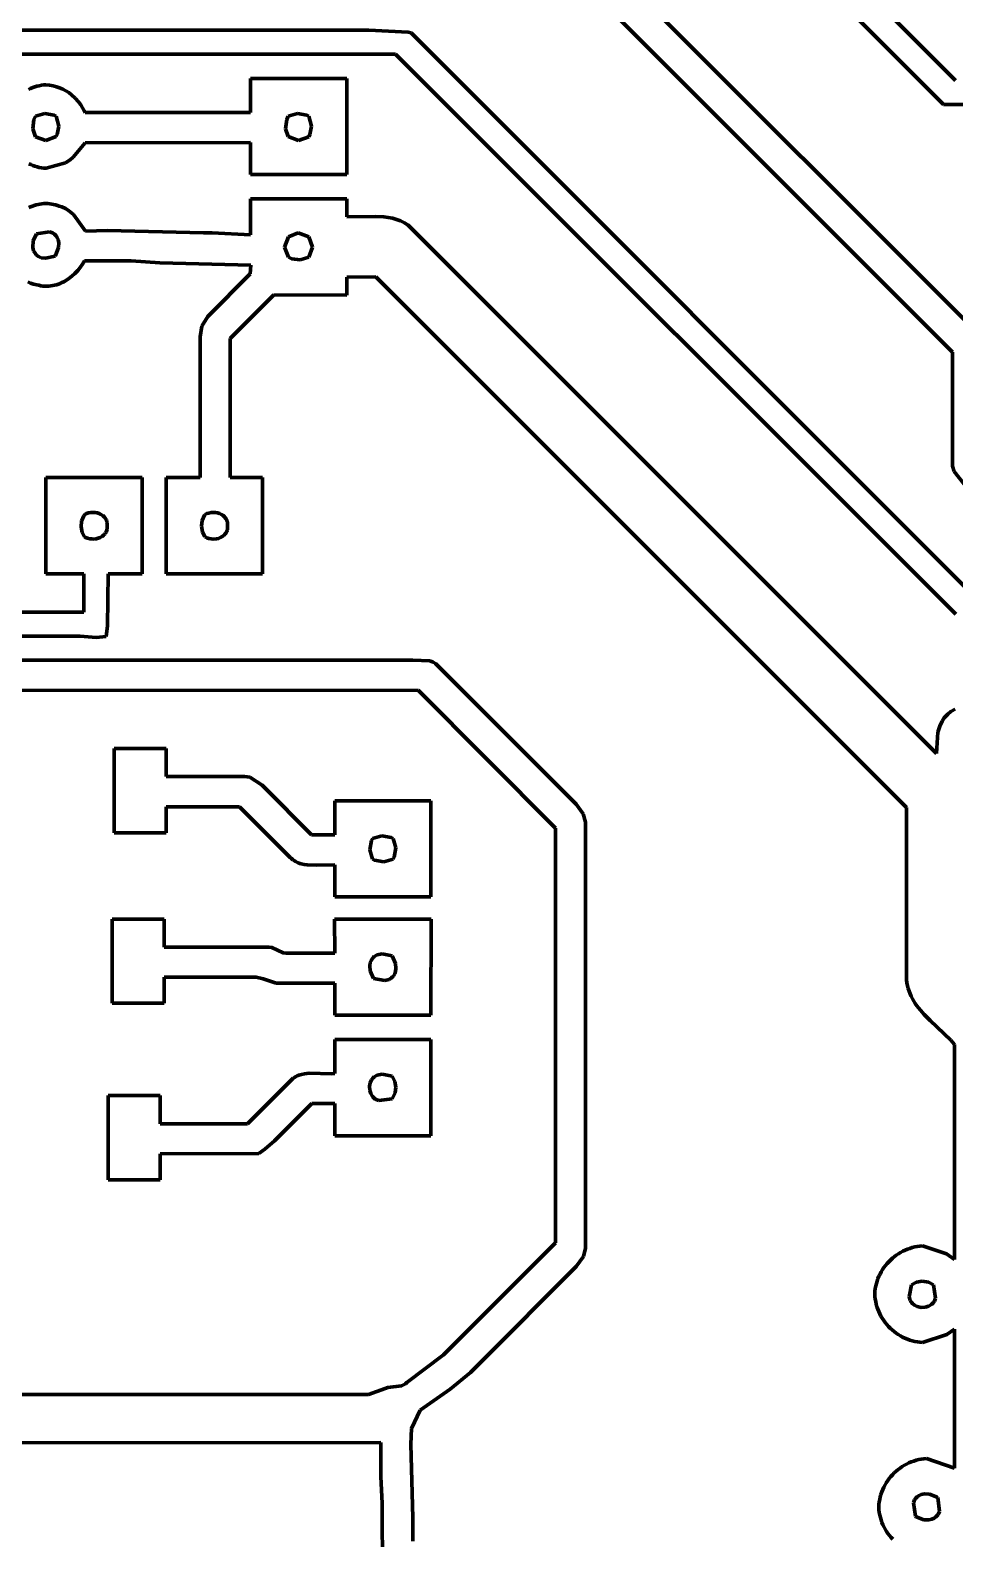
# Model space of a CAD drawing. Header units: millimetres. Extents: x 0 to 18.8, y 0 to 13.5.
# Drawn here: x 11.84 to 15.04, y 4.66 to 9.88 of the extents above; entities that cross this region are included whole.
import ezdxf

# ---------------------------------------------------------------- set-up
doc = ezdxf.new("R2010")
doc.units = ezdxf.units.MM
doc.layers.add('color#000000ff', color=7, linetype='CONTINUOUS', lineweight=100)

msp = doc.modelspace()

# ---------------------------------------------------------------- linework, layer by layer
at = {"layer": 'color#000000ff'}
for p, q in [((13.8075, 10.9464), (15.0452, 9.7083)), ((15.0035, 9.625), (13.7394, 10.8891)), ((13.3841, 10.5701), (15.0835, 8.8717)), ((15.0345, 8.7678), (13.3233, 10.479)), ((9.5972, 9.8821), (13.0141, 9.8819)), ((13.0141, 9.8819), (13.1505, 9.8751)), ((13.1505, 9.8751), (13.1604, 9.8725)), ((13.1604, 9.8725), (15.1007, 7.9306)), ((13.1068, 9.7992), (9.5935, 9.7985)), ((15.0464, 7.8605), (13.1068, 9.7992)), ((12.6042, 9.7152), (12.9375, 9.7152)), ((12.6044, 9.5975), (12.6042, 9.7152)), ((12.9375, 9.7152), (12.9375, 9.382)), ((11.8363, 9.6771), (11.8433, 9.6804)), ((11.8433, 9.6804), (11.8504, 9.6833)), ((11.8504, 9.6833), (11.8577, 9.6859)), ((11.8577, 9.6859), (11.8652, 9.6881)), ((11.8652, 9.6881), (11.8728, 9.69)), ((11.8728, 9.69), (11.8805, 9.6915)), ((11.8805, 9.6915), (11.8884, 9.6926)), ((11.8884, 9.6926), (11.8964, 9.6932)), ((11.8964, 9.6932), (11.9087, 9.6919)), ((11.9087, 9.6919), (11.9207, 9.6896)), ((11.9207, 9.6896), (11.9324, 9.6865)), ((11.9324, 9.6865), (11.9436, 9.6825)), ((11.9436, 9.6825), (11.9545, 9.6778)), ((11.9545, 9.6778), (11.965, 9.6722)), ((11.965, 9.6722), (11.9749, 9.6659)), ((11.9749, 9.6659), (11.9844, 9.6588)), ((11.9844, 9.6588), (11.9976, 9.6469)), ((11.9976, 9.6469), (12.0095, 9.6336)), ((12.0095, 9.6336), (12.0166, 9.6239)), ((12.0166, 9.6239), (12.0231, 9.6136)), ((12.0231, 9.6136), (12.0289, 9.6028)), ((15.5972, 9.625), (15.0035, 9.625)), ((11.8547, 9.5724), (11.8511, 9.5403)), ((11.8599, 9.5846), (11.8547, 9.5724)), ((11.892, 9.5937), (11.8599, 9.5846)), ((11.9244, 9.588), (11.892, 9.5937)), ((11.9317, 9.5846), (11.9244, 9.588)), ((11.9409, 9.5503), (11.9317, 9.5846)), ((12.0289, 9.6028), (12.0315, 9.5972)), ((12.0315, 9.5972), (12.6044, 9.5975)), ((12.7297, 9.5724), (12.726, 9.5404)), ((12.7349, 9.5846), (12.7297, 9.5724)), ((12.767, 9.5937), (12.7349, 9.5846)), ((12.7993, 9.588), (12.767, 9.5937)), ((12.8067, 9.5846), (12.7993, 9.588)), ((12.8159, 9.5502), (12.8067, 9.5846)), ((11.8511, 9.5403), (11.8601, 9.5134)), ((11.8601, 9.5134), (11.8964, 9.5003)), ((11.8964, 9.5003), (11.9316, 9.5136)), ((11.9316, 9.5136), (11.9351, 9.5208)), ((11.9351, 9.5208), (11.9409, 9.5503)), ((12.726, 9.5404), (12.7351, 9.5136)), ((12.7351, 9.5136), (12.7703, 9.5003)), ((12.7703, 9.5003), (12.8066, 9.5134)), ((12.8066, 9.5134), (12.8101, 9.5207)), ((12.8101, 9.5207), (12.8159, 9.5502)), ((12.0325, 9.4926), (11.9906, 9.4423)), ((12.6043, 9.4928), (12.0325, 9.4926)), ((12.6041, 9.3821), (12.6043, 9.4928)), ((11.8436, 9.4168), (11.8367, 9.42)), ((11.8507, 9.4138), (11.8436, 9.4168)), ((11.8579, 9.4113), (11.8507, 9.4138)), ((11.8654, 9.409), (11.8579, 9.4113)), ((11.8729, 9.4072), (11.8654, 9.409)), ((11.8807, 9.4057), (11.8729, 9.4072)), ((11.8885, 9.4046), (11.8807, 9.4057)), ((11.8965, 9.4039), (11.8885, 9.4046)), ((11.9645, 9.4232), (11.8965, 9.4039)), ((11.9798, 9.4337), (11.9645, 9.4232)), ((11.9906, 9.4423), (11.9798, 9.4337)), ((12.9375, 9.382), (12.6041, 9.3821)), ((12.6042, 9.1735), (12.6042, 9.2986)), ((12.6042, 9.2986), (12.9375, 9.2986)), ((12.9375, 9.2986), (12.9375, 9.2361)), ((11.8368, 9.2679), (11.843, 9.2707)), ((11.843, 9.2707), (11.8494, 9.2732)), ((11.8494, 9.2732), (11.8558, 9.2754)), ((11.8558, 9.2754), (11.8623, 9.2773)), ((11.8623, 9.2773), (11.8689, 9.2789)), ((11.8689, 9.2789), (11.8756, 9.2801)), ((11.8756, 9.2801), (11.8823, 9.281)), ((11.8823, 9.281), (11.8891, 9.2816)), ((11.8891, 9.2816), (11.8958, 9.2818)), ((11.8958, 9.2818), (11.9026, 9.2817)), ((11.9026, 9.2817), (11.9093, 9.2812)), ((11.9093, 9.2812), (11.9161, 9.2804)), ((11.9161, 9.2804), (11.9228, 9.2792)), ((11.9228, 9.2792), (11.9294, 9.2776)), ((11.9294, 9.2776), (11.936, 9.2756)), ((11.936, 9.2756), (11.9425, 9.2732)), ((11.9425, 9.2732), (11.9512, 9.2705)), ((11.9512, 9.2705), (11.9634, 9.265)), ((11.9634, 9.265), (11.9745, 9.2581)), ((11.9745, 9.2581), (11.9911, 9.2438)), ((11.9911, 9.2438), (12.0334, 9.1867)), ((12.9375, 9.2361), (13.0359, 9.2368)), ((13.0359, 9.2368), (13.0662, 9.2355)), ((13.0662, 9.2355), (13.0811, 9.2337)), ((13.0811, 9.2337), (13.0957, 9.231)), ((13.0957, 9.231), (13.1029, 9.2292)), ((13.1029, 9.2292), (13.11, 9.2271)), ((13.11, 9.2271), (13.117, 9.2247)), ((13.117, 9.2247), (13.1239, 9.2219)), ((13.1239, 9.2219), (13.1307, 9.2187)), ((13.1307, 9.2187), (13.1374, 9.2152)), ((13.1374, 9.2152), (13.1439, 9.2112)), ((13.1439, 9.2112), (13.1503, 9.2068)), ((13.1503, 9.2068), (14.9791, 7.3788)), ((11.8523, 9.1524), (11.8503, 9.1304)), ((11.8635, 9.1774), (11.8523, 9.1524)), ((11.9091, 9.1841), (11.8635, 9.1774)), ((11.9195, 9.1801), (11.9091, 9.1841)), ((11.9256, 9.1759), (11.9195, 9.1801)), ((11.9301, 9.1718), (11.9256, 9.1759)), ((11.9353, 9.1649), (11.9301, 9.1718)), ((11.9388, 9.1573), (11.9353, 9.1649)), ((11.9411, 9.1464), (11.9388, 9.1573)), ((11.9401, 9.1293), (11.9411, 9.1464)), ((12.0334, 9.1867), (12.109, 9.1885)), ((12.109, 9.1885), (12.4414, 9.1803)), ((12.4414, 9.1803), (12.4717, 9.1808)), ((12.4717, 9.1808), (12.6042, 9.1735)), ((12.7358, 9.1667), (12.7224, 9.1315)), ((12.7695, 9.1805), (12.7358, 9.1667)), ((12.8059, 9.1671), (12.7695, 9.1805)), ((12.8193, 9.131), (12.8059, 9.1671)), ((11.8503, 9.1304), (11.8534, 9.1186)), ((11.8534, 9.1186), (11.8588, 9.1098)), ((11.8588, 9.1098), (11.8641, 9.1035)), ((11.8641, 9.1035), (11.8703, 9.0987)), ((11.8703, 9.0987), (11.8796, 9.0946)), ((11.8796, 9.0946), (11.8949, 9.0925)), ((11.8949, 9.0925), (11.928, 9.1001)), ((11.928, 9.1001), (11.9295, 9.1024)), ((11.9295, 9.1024), (11.9401, 9.1293)), ((12.7224, 9.1315), (12.7358, 9.0962)), ((12.7358, 9.0962), (12.7477, 9.0908)), ((12.7477, 9.0908), (12.7768, 9.087)), ((12.7768, 9.087), (12.8058, 9.0962)), ((12.8058, 9.0962), (12.8193, 9.131)), ((11.9967, 9.0396), (11.9864, 9.0303)), ((12.0063, 9.0497), (11.9967, 9.0396)), ((12.0151, 9.0604), (12.0063, 9.0497)), ((12.023, 9.0717), (12.0151, 9.0604)), ((12.03, 9.0835), (12.023, 9.0717)), ((12.1918, 9.0835), (12.03, 9.0835)), ((12.2904, 9.0766), (12.1918, 9.0835)), ((12.6057, 9.0689), (12.2904, 9.0766)), ((12.4568, 8.8911), (12.6026, 9.039)), ((12.6026, 9.039), (12.6057, 9.0689)), ((11.8433, 9.0065), (11.8335, 9.0108)), ((11.8537, 9.0032), (11.8433, 9.0065)), ((11.8648, 9.0009), (11.8537, 9.0032)), ((11.8717, 8.999), (11.8648, 9.0009)), ((11.8787, 8.9976), (11.8717, 8.999)), ((11.8856, 8.9966), (11.8787, 8.9976)), ((11.8925, 8.9961), (11.8856, 8.9966)), ((11.8994, 8.9959), (11.8925, 8.9961)), ((11.9062, 8.9962), (11.8994, 8.9959)), ((11.9129, 8.9969), (11.9062, 8.9962)), ((11.9196, 8.9979), (11.9129, 8.9969)), ((11.9262, 8.9993), (11.9196, 8.9979)), ((11.9328, 9.001), (11.9262, 8.9993)), ((11.9392, 9.0031), (11.9328, 9.001)), ((11.9455, 9.0055), (11.9392, 9.0031)), ((11.9517, 9.0082), (11.9455, 9.0055)), ((11.9579, 9.0113), (11.9517, 9.0082)), ((11.9638, 9.0146), (11.9579, 9.0113)), ((11.9754, 9.022), (11.9638, 9.0146)), ((11.9864, 9.0303), (11.9754, 9.022)), ((13.0381, 9.0278), (12.9374, 9.0277)), ((12.9374, 9.0277), (12.9375, 8.9653)), ((14.875, 7.191), (13.0381, 9.0278)), ((12.6848, 8.9658), (12.5342, 8.8151)), ((12.9375, 8.9653), (12.6848, 8.9658)), ((12.4353, 8.8574), (12.4568, 8.8911)), ((12.4304, 8.8204), (12.4353, 8.8574)), ((12.4305, 8.3333), (12.4304, 8.8204)), ((12.5342, 8.8151), (12.5345, 8.3336)), ((15.0345, 8.3883), (15.0345, 8.7678)), ((15.0342, 8.3851), (15.0345, 8.3883)), ((15.0348, 8.3725), (15.0342, 8.3851)), ((15.0402, 8.3549), (15.0348, 8.3725)), ((11.8959, 8.3333), (12.2291, 8.3333)), ((11.8959, 8), (11.8959, 8.3333)), ((12.2291, 8.3333), (12.2292, 8.0001)), ((12.3125, 8), (12.3125, 8.3333)), ((12.3125, 8.3333), (12.4305, 8.3333)), ((12.5345, 8.3336), (12.6458, 8.3333)), ((12.6458, 8.3333), (12.6458, 8.0001)), ((15.0744, 8.3104), (15.0402, 8.3549)), ((12.0272, 8.2008), (12.0195, 8.1823)), ((12.0305, 8.2057), (12.0272, 8.2008)), ((12.0371, 8.2089), (12.0305, 8.2057)), ((12.0441, 8.2112), (12.0371, 8.2089)), ((12.0513, 8.2125), (12.0441, 8.2112)), ((12.0587, 8.213), (12.0513, 8.2125)), ((12.0661, 8.2126), (12.0587, 8.213)), ((12.0733, 8.2113), (12.0661, 8.2126)), ((12.0803, 8.2092), (12.0733, 8.2113)), ((12.0868, 8.2062), (12.0803, 8.2092)), ((12.0927, 8.2024), (12.0868, 8.2062)), ((12.0978, 8.1978), (12.0927, 8.2024)), ((12.4451, 8.2029), (12.4367, 8.1846)), ((12.4468, 8.2054), (12.4451, 8.2029)), ((12.4534, 8.2086), (12.4468, 8.2054)), ((12.4606, 8.2109), (12.4534, 8.2086)), ((12.4679, 8.2123), (12.4606, 8.2109)), ((12.4754, 8.2128), (12.4679, 8.2123)), ((12.4829, 8.2124), (12.4754, 8.2128)), ((12.4902, 8.2111), (12.4829, 8.2124)), ((12.4972, 8.2089), (12.4902, 8.2111)), ((12.5037, 8.2059), (12.4972, 8.2089)), ((12.5097, 8.2021), (12.5037, 8.2059)), ((12.5148, 8.1974), (12.5097, 8.2021)), ((12.0195, 8.1823), (12.0176, 8.1629)), ((12.0176, 8.1629), (12.0218, 8.1437)), ((12.1021, 8.1924), (12.0978, 8.1978)), ((12.1039, 8.1894), (12.1021, 8.1924)), ((12.1054, 8.1862), (12.1039, 8.1894)), ((12.1044, 8.1449), (12.1058, 8.1482)), ((12.1066, 8.1829), (12.1054, 8.1862)), ((12.1058, 8.1482), (12.107, 8.1516)), ((12.1075, 8.1793), (12.1066, 8.1829)), ((12.107, 8.1516), (12.1078, 8.1553)), ((12.1081, 8.1756), (12.1075, 8.1793)), ((12.1078, 8.1553), (12.1083, 8.1592)), ((12.1083, 8.1716), (12.1081, 8.1756)), ((12.1081, 8.1675), (12.1083, 8.1716)), ((12.1084, 8.1633), (12.1081, 8.1675)), ((12.1083, 8.1592), (12.1084, 8.1633)), ((12.4367, 8.1846), (12.4342, 8.1653)), ((12.4342, 8.1653), (12.4376, 8.146)), ((12.5171, 8.1947), (12.5148, 8.1974)), ((12.5191, 8.1919), (12.5171, 8.1947)), ((12.5209, 8.1888), (12.5191, 8.1919)), ((12.5207, 8.1442), (12.5222, 8.1474)), ((12.5224, 8.1856), (12.5209, 8.1888)), ((12.5222, 8.1474), (12.5234, 8.1508)), ((12.5235, 8.1821), (12.5224, 8.1856)), ((12.5234, 8.1508), (12.5243, 8.1544)), ((12.5244, 8.1785), (12.5235, 8.1821)), ((12.5243, 8.1544), (12.5249, 8.1582)), ((12.5249, 8.1747), (12.5244, 8.1785)), ((12.5251, 8.1706), (12.5249, 8.1747)), ((12.5249, 8.1664), (12.5251, 8.1706)), ((12.5251, 8.1622), (12.5249, 8.1664)), ((12.5249, 8.1582), (12.5251, 8.1622)), ((12.0218, 8.1437), (12.0301, 8.1283)), ((12.0301, 8.1283), (12.0334, 8.1266)), ((12.0334, 8.1266), (12.0403, 8.1238)), ((12.0403, 8.1238), (12.0477, 8.1219)), ((12.0477, 8.1219), (12.0552, 8.121)), ((12.0552, 8.121), (12.0627, 8.1209)), ((12.0627, 8.1209), (12.0701, 8.1218)), ((12.0701, 8.1218), (12.0773, 8.1235)), ((12.0773, 8.1235), (12.0841, 8.1261)), ((12.0841, 8.1261), (12.0904, 8.1295)), ((12.0904, 8.1295), (12.0959, 8.1338)), ((12.0959, 8.1338), (12.1007, 8.1389)), ((12.1007, 8.1389), (12.1027, 8.1418)), ((12.1027, 8.1418), (12.1044, 8.1449)), ((12.4376, 8.146), (12.4468, 8.1279)), ((12.4468, 8.1279), (12.4535, 8.1247)), ((12.4535, 8.1247), (12.4605, 8.1225)), ((12.4605, 8.1225), (12.4679, 8.1211)), ((12.4679, 8.1211), (12.4753, 8.1206)), ((12.4753, 8.1206), (12.4864, 8.1216)), ((12.4864, 8.1216), (12.4936, 8.1232)), ((12.4936, 8.1232), (12.5003, 8.1258)), ((12.5003, 8.1258), (12.5066, 8.1291)), ((12.5066, 8.1291), (12.5121, 8.1333)), ((12.5121, 8.1333), (12.5169, 8.1384)), ((12.5169, 8.1384), (12.5189, 8.1412)), ((12.5189, 8.1412), (12.5207, 8.1442)), ((12.0278, 8), (11.8959, 8)), ((12.0276, 7.868), (12.0278, 8)), ((12.1111, 8), (12.1096, 7.8207)), ((12.2292, 8.0001), (12.1111, 8)), ((12.6458, 8.0001), (12.3125, 8)), ((11.399, 7.8682), (12.0276, 7.868)), ((12.0145, 7.7847), (11.3667, 7.7854)), ((12.0704, 7.7795), (12.0145, 7.7847)), ((12.1046, 7.7838), (12.0704, 7.7795)), ((12.1096, 7.8207), (12.1046, 7.7838)), ((9.8785, 7.7007), (13.1665, 7.7016)), ((13.1665, 7.7016), (13.2256, 7.699)), ((13.2256, 7.699), (13.2369, 7.6947)), ((13.2369, 7.6947), (13.2447, 7.6896)), ((13.2447, 7.6896), (13.2494, 7.6853)), ((13.2494, 7.6853), (13.2517, 7.6828)), ((13.2517, 7.6828), (13.7318, 7.2029)), ((13.1843, 7.5973), (9.8352, 7.5967)), ((13.6603, 7.1206), (13.1843, 7.5973)), ((15.0179, 7.5149), (15.0281, 7.5233)), ((15.0281, 7.5233), (15.043, 7.5324)), ((14.9836, 7.4519), (14.9901, 7.4736)), ((14.9901, 7.4736), (14.998, 7.49)), ((14.998, 7.49), (15.0058, 7.5014)), ((15.0058, 7.5014), (15.0088, 7.5051)), ((15.0088, 7.5051), (15.0179, 7.5149)), ((14.9791, 7.3788), (14.9836, 7.4519)), ((12.132, 7.3958), (12.3125, 7.3958)), ((12.132, 7.1042), (12.132, 7.3958)), ((12.3125, 7.3958), (12.3125, 7.2986)), ((12.3125, 7.2986), (12.583, 7.2984)), ((12.583, 7.2984), (12.6018, 7.296)), ((12.6018, 7.296), (12.6451, 7.2683)), ((12.6451, 7.2683), (12.6508, 7.2626)), ((12.6508, 7.2626), (12.8159, 7.0971)), ((12.896, 7.0974), (12.8959, 7.2152)), ((12.8959, 7.2152), (13.2291, 7.2152)), ((13.2291, 7.2152), (13.2291, 6.882)), ((12.566, 7.1944), (12.3125, 7.1944)), ((12.3125, 7.1944), (12.3125, 7.1042)), ((12.742, 7.0186), (12.566, 7.1944)), ((13.7318, 7.2029), (13.7564, 7.1692)), ((13.7564, 7.1692), (13.7641, 7.1404)), ((14.8755, 6.5949), (14.875, 7.191)), ((12.3125, 7.1042), (12.132, 7.1042)), ((13.6603, 5.6849), (13.6603, 7.1206)), ((13.7641, 7.1253), (13.7637, 5.6662)), ((13.7641, 7.1404), (13.7641, 7.1253)), ((12.8159, 7.0971), (12.896, 7.0974)), ((13.0231, 7.0771), (13.0174, 7.0449)), ((13.0265, 7.0845), (13.0231, 7.0771)), ((13.0586, 7.0937), (13.0265, 7.0845)), ((13.091, 7.088), (13.0586, 7.0937)), ((13.0984, 7.0846), (13.091, 7.088)), ((13.1074, 7.0524), (13.0984, 7.0846)), ((13.1018, 7.02), (13.1074, 7.0524)), ((12.7462, 7.0145), (12.742, 7.0186)), ((12.7507, 7.0108), (12.7462, 7.0145)), ((12.7552, 7.0076), (12.7507, 7.0108)), ((12.7599, 7.0047), (12.7552, 7.0076)), ((12.7647, 7.0021), (12.7599, 7.0047)), ((12.7696, 6.9999), (12.7647, 7.0021)), ((12.7747, 6.9981), (12.7696, 6.9999)), ((12.7798, 6.9965), (12.7747, 6.9981)), ((13.0174, 7.0449), (13.0266, 7.0127)), ((13.0266, 7.0127), (13.0339, 7.0093)), ((13.0339, 7.0093), (13.0661, 7.0036)), ((13.0661, 7.0036), (13.0984, 7.0126)), ((13.0984, 7.0126), (13.1018, 7.02)), ((12.7903, 6.9941), (12.7798, 6.9965)), ((12.801, 6.9927), (12.7903, 6.9941)), ((12.8345, 6.9922), (12.801, 6.9927)), ((12.8958, 6.9931), (12.8345, 6.9922)), ((12.8959, 6.882), (12.8958, 6.9931)), ((13.2291, 6.882), (12.8959, 6.882)), ((12.125, 6.8055), (12.3055, 6.8055)), ((12.125, 6.5139), (12.125, 6.8055)), ((12.3055, 6.8055), (12.3056, 6.7083)), ((12.8955, 6.805), (13.2292, 6.8055)), ((12.8958, 6.6875), (12.8955, 6.805)), ((13.2292, 6.8055), (13.2291, 6.4723)), ((12.3056, 6.7083), (12.6683, 6.7082)), ((12.6683, 6.7082), (12.678, 6.7073)), ((12.678, 6.7073), (12.7179, 6.6887)), ((12.7179, 6.6887), (12.7274, 6.6869)), ((12.7274, 6.6869), (12.735, 6.6873)), ((12.735, 6.6873), (12.8958, 6.6875)), ((13.0596, 6.6852), (13.0425, 6.682)), ((13.0947, 6.6778), (13.0596, 6.6852)), ((13.0185, 6.6545), (13.0169, 6.6435)), ((13.0169, 6.6435), (13.0188, 6.6264)), ((13.0215, 6.6623), (13.0185, 6.6545)), ((13.0261, 6.6694), (13.0215, 6.6623)), ((13.0302, 6.6738), (13.0261, 6.6694)), ((13.0325, 6.6758), (13.0302, 6.6738)), ((13.0425, 6.682), (13.0325, 6.6758)), ((13.1061, 6.6515), (13.0947, 6.6778)), ((13.1079, 6.6344), (13.1061, 6.6515)), ((13.1063, 6.6234), (13.1079, 6.6344)), ((12.3057, 6.6043), (12.3055, 6.5139)), ((12.6243, 6.6041), (12.3057, 6.6043)), ((12.6485, 6.5986), (12.6243, 6.6041)), ((12.6937, 6.5836), (12.6485, 6.5986)), ((12.8959, 6.5833), (12.6937, 6.5836)), ((12.8959, 6.4723), (12.8959, 6.5833)), ((13.0188, 6.6264), (13.0302, 6.6001)), ((13.0302, 6.6001), (13.0695, 6.5929)), ((13.0695, 6.5929), (13.0843, 6.5967)), ((13.0843, 6.5967), (13.0924, 6.6019)), ((13.0924, 6.6019), (13.0947, 6.604)), ((13.0947, 6.604), (13.0988, 6.6083)), ((13.0988, 6.6083), (13.1034, 6.6155)), ((13.1034, 6.6155), (13.1063, 6.6234)), ((14.8767, 6.5847), (14.8755, 6.5949)), ((14.8786, 6.5748), (14.8767, 6.5847)), ((14.881, 6.5652), (14.8786, 6.5748)), ((14.8839, 6.5559), (14.881, 6.5652)), ((14.8874, 6.5469), (14.8839, 6.5559)), ((14.8913, 6.5381), (14.8874, 6.5469)), ((14.8956, 6.5296), (14.8913, 6.5381)), ((14.9004, 6.5213), (14.8956, 6.5296)), ((12.3055, 6.5139), (12.125, 6.5139)), ((14.9056, 6.5132), (14.9004, 6.5213)), ((14.9111, 6.5053), (14.9056, 6.5132)), ((14.9169, 6.4976), (14.9111, 6.5053)), ((14.9231, 6.49), (14.9169, 6.4976)), ((14.9361, 6.4754), (14.9231, 6.49)), ((14.957, 6.4542), (14.9361, 6.4754)), ((13.2291, 6.4723), (12.8959, 6.4723)), ((15.0288, 6.3858), (14.957, 6.4542)), ((12.8958, 6.2708), (12.8959, 6.3888)), ((12.8959, 6.3888), (13.2291, 6.3888)), ((13.2291, 6.3888), (13.2291, 6.0556)), ((15.0417, 6.3715), (15.0288, 6.3858)), ((15.0418, 5.6274), (15.0417, 6.3715)), ((12.7712, 6.2646), (12.7812, 6.2679)), ((12.7812, 6.2679), (12.7916, 6.2701)), ((12.7916, 6.2701), (12.8077, 6.2718)), ((12.8077, 6.2718), (12.8852, 6.2701)), ((12.8852, 6.2701), (12.8958, 6.2708)), ((13.0597, 6.2686), (13.0427, 6.2654)), ((13.0946, 6.2611), (13.0597, 6.2686)), ((12.5938, 6.0972), (12.7436, 6.2467)), ((12.7436, 6.2467), (12.7479, 6.2506)), ((12.7479, 6.2506), (12.7523, 6.2542)), ((12.7523, 6.2542), (12.7568, 6.2573)), ((12.7568, 6.2573), (12.7615, 6.2601)), ((12.7615, 6.2601), (12.7663, 6.2625)), ((12.7663, 6.2625), (12.7712, 6.2646)), ((13.0187, 6.2381), (13.0165, 6.2268)), ((13.0165, 6.2268), (13.0172, 6.2125)), ((13.0234, 6.2485), (13.0187, 6.2381)), ((13.0285, 6.2553), (13.0234, 6.2485)), ((13.0327, 6.2593), (13.0285, 6.2553)), ((13.0427, 6.2654), (13.0327, 6.2593)), ((13.1039, 6.243), (13.0946, 6.2611)), ((13.1073, 6.2237), (13.1039, 6.243)), ((13.1047, 6.2042), (13.1073, 6.2237)), ((12.1111, 5.9028), (12.1111, 6.1944)), ((12.1111, 6.1944), (12.2916, 6.1944)), ((12.2916, 6.1944), (12.2917, 6.0972)), ((12.8161, 6.1669), (12.6869, 6.0373)), ((12.8959, 6.1666), (12.8161, 6.1669)), ((12.8959, 6.0556), (12.8959, 6.1666)), ((13.0172, 6.2125), (13.0206, 6.2015)), ((13.0206, 6.2015), (13.0264, 6.1917)), ((13.0264, 6.1917), (13.0323, 6.1854)), ((13.0323, 6.1854), (13.0362, 6.1825)), ((13.0362, 6.1825), (13.0487, 6.1771)), ((13.0487, 6.1771), (13.0946, 6.1834)), ((13.0946, 6.1834), (13.0963, 6.1859)), ((13.0963, 6.1859), (13.1047, 6.2042)), ((12.2917, 6.0972), (12.5938, 6.0972)), ((12.6541, 6.0091), (12.6332, 5.9937)), ((12.6869, 6.0373), (12.6541, 6.0091)), ((13.2291, 6.0556), (12.8959, 6.0556)), ((12.2917, 5.9931), (12.2916, 5.9028)), ((12.6332, 5.9937), (12.2917, 5.9931)), ((12.2916, 5.9028), (12.1111, 5.9028)), ((13.2727, 5.2967), (13.6603, 5.6849)), ((13.7637, 5.6662), (13.7568, 5.637)), ((14.8329, 5.6367), (14.8399, 5.6419)), ((14.8399, 5.6419), (14.8471, 5.6467)), ((14.8471, 5.6467), (14.8546, 5.6512)), ((14.8546, 5.6512), (14.8623, 5.6554)), ((14.8623, 5.6554), (14.8702, 5.6592)), ((14.8702, 5.6592), (14.8783, 5.6626)), ((14.8783, 5.6626), (14.8866, 5.6656)), ((14.8866, 5.6656), (14.8951, 5.6682)), ((14.8951, 5.6682), (14.9037, 5.6704)), ((14.9037, 5.6704), (14.9125, 5.6721)), ((14.9125, 5.6721), (14.9214, 5.6734)), ((14.9214, 5.6734), (14.9305, 5.6743)), ((14.9305, 5.6743), (15.014, 5.6469)), ((15.014, 5.6469), (15.0418, 5.6274)), ((13.7316, 5.6024), (13.3976, 5.2688)), ((13.7568, 5.637), (13.7316, 5.6024)), ((14.7877, 5.5845), (14.7922, 5.5919)), ((14.7922, 5.5919), (14.797, 5.5991)), ((14.797, 5.5991), (14.8022, 5.6061)), ((14.8022, 5.6061), (14.8078, 5.6128)), ((14.8078, 5.6128), (14.8136, 5.6192)), ((14.8136, 5.6192), (14.8198, 5.6253)), ((14.8198, 5.6253), (14.8262, 5.6312)), ((14.8262, 5.6312), (14.8329, 5.6367)), ((14.7672, 5.5266), (14.7688, 5.5354)), ((14.7688, 5.5354), (14.7709, 5.544)), ((14.7709, 5.544), (14.7735, 5.5525)), ((14.7735, 5.5525), (14.7764, 5.5608)), ((14.7764, 5.5608), (14.7798, 5.5689)), ((14.7798, 5.5689), (14.7835, 5.5768)), ((14.7835, 5.5768), (14.7877, 5.5845)), ((14.8923, 5.5396), (14.8846, 5.4977)), ((14.9101, 5.5486), (14.8923, 5.5396)), ((14.9291, 5.5519), (14.9101, 5.5486)), ((14.9509, 5.5486), (14.9291, 5.5519)), ((14.9689, 5.5397), (14.9509, 5.5486)), ((14.9756, 5.4935), (14.9689, 5.5397)), ((14.7653, 5.5085), (14.766, 5.5176)), ((14.7658, 5.4993), (14.7653, 5.5085)), ((14.7669, 5.4902), (14.7658, 5.4993)), ((14.766, 5.5176), (14.7672, 5.5266)), ((14.7684, 5.4813), (14.7669, 5.4902)), ((14.8846, 5.4977), (14.8883, 5.4849)), ((14.8883, 5.4849), (14.8938, 5.4767)), ((14.9716, 5.4829), (14.9756, 5.4935)), ((14.7704, 5.4725), (14.7684, 5.4813)), ((14.7728, 5.4638), (14.7704, 5.4725)), ((14.7757, 5.4554), (14.7728, 5.4638)), ((14.779, 5.4471), (14.7757, 5.4554)), ((14.7827, 5.4391), (14.779, 5.4471)), ((14.7868, 5.4312), (14.7827, 5.4391)), ((14.7912, 5.4236), (14.7868, 5.4312)), ((14.8938, 5.4767), (14.8957, 5.4746)), ((14.8957, 5.4746), (14.9023, 5.4692)), ((14.9023, 5.4692), (14.9123, 5.4641)), ((14.9123, 5.4641), (14.9262, 5.4611)), ((14.9262, 5.4611), (14.9405, 5.4618)), ((14.9405, 5.4618), (14.9514, 5.4651)), ((14.9514, 5.4651), (14.9611, 5.4709)), ((14.9611, 5.4709), (14.9674, 5.4768)), ((14.9674, 5.4768), (14.9716, 5.4829)), ((14.7961, 5.4162), (14.7912, 5.4236)), ((14.8013, 5.4091), (14.7961, 5.4162)), ((14.8068, 5.4023), (14.8013, 5.4091)), ((14.8127, 5.3957), (14.8068, 5.4023)), ((14.8188, 5.3894), (14.8127, 5.3957)), ((14.8253, 5.3835), (14.8188, 5.3894)), ((14.8321, 5.3778), (14.8253, 5.3835)), ((15.0418, 5.3865), (15.0142, 5.3669)), ((15.0417, 4.9045), (15.0418, 5.3865)), ((14.8391, 5.3725), (14.8321, 5.3778)), ((14.8464, 5.3675), (14.8391, 5.3725)), ((14.854, 5.3629), (14.8464, 5.3675)), ((14.8618, 5.3587), (14.854, 5.3629)), ((14.8698, 5.3548), (14.8618, 5.3587)), ((14.878, 5.3513), (14.8698, 5.3548)), ((14.8864, 5.3483), (14.878, 5.3513)), ((14.895, 5.3457), (14.8864, 5.3483)), ((14.9038, 5.3435), (14.895, 5.3457)), ((14.9127, 5.3417), (14.9038, 5.3435)), ((14.9217, 5.3404), (14.9127, 5.3417)), ((14.9309, 5.3396), (14.9217, 5.3404)), ((15.0142, 5.3669), (14.9309, 5.3396)), ((13.1456, 5.2009), (13.2727, 5.2967)), ((13.3656, 5.2365), (13.2958, 5.1787)), ((13.3976, 5.2688), (13.3656, 5.2365)), ((13.0123, 5.1597), (13.0701, 5.18)), ((13.0701, 5.18), (13.0801, 5.1843)), ((13.0801, 5.1843), (13.1265, 5.1902)), ((13.1265, 5.1902), (13.1366, 5.194)), ((13.1366, 5.194), (13.1412, 5.197)), ((13.1412, 5.197), (13.1456, 5.2009)), ((13.2958, 5.1787), (13.1917, 5.1056)), ((9.3628, 5.1597), (13.0123, 5.1597)), ((13.1917, 5.1056), (13.1614, 5.0423)), ((13.1614, 5.0423), (13.1589, 4.9884)), ((13.0554, 4.9931), (9.3628, 4.993)), ((13.0553, 4.8744), (13.0554, 4.9931)), ((13.1589, 4.9884), (13.1665, 4.7331)), ((14.8529, 4.9053), (14.8602, 4.9103)), ((14.8602, 4.9103), (14.8678, 4.9149)), ((14.8678, 4.9149), (14.8755, 4.9191)), ((14.8755, 4.9191), (14.8835, 4.923)), ((14.8835, 4.923), (14.8917, 4.9264)), ((14.8917, 4.9264), (14.9001, 4.9295)), ((14.9001, 4.9295), (14.9087, 4.9321)), ((14.9087, 4.9321), (14.9174, 4.9343)), ((14.9174, 4.9343), (14.9263, 4.9361)), ((14.9263, 4.9361), (14.9354, 4.9374)), ((14.9354, 4.9374), (14.9445, 4.9382)), ((14.9445, 4.9382), (15.0417, 4.9045)), ((13.0606, 4.7837), (13.0553, 4.8744)), ((14.8051, 4.8543), (14.81, 4.8616)), ((14.81, 4.8616), (14.8151, 4.8687)), ((14.8151, 4.8687), (14.8207, 4.8756)), ((14.8207, 4.8756), (14.8265, 4.8821)), ((14.8265, 4.8821), (14.8327, 4.8884)), ((14.8327, 4.8884), (14.8392, 4.8944)), ((14.8392, 4.8944), (14.8459, 4.9)), ((14.8459, 4.9), (14.8529, 4.9053)), ((14.7823, 4.7967), (14.7843, 4.8055)), ((14.7843, 4.8055), (14.7867, 4.8141)), ((14.7867, 4.8141), (14.7896, 4.8225)), ((14.7896, 4.8225), (14.7929, 4.8308)), ((14.7929, 4.8308), (14.7966, 4.8388)), ((14.7966, 4.8388), (14.8007, 4.8467)), ((14.8007, 4.8467), (14.8051, 4.8543)), ((14.9118, 4.8055), (14.9076, 4.8011)), ((14.9188, 4.8106), (14.9118, 4.8055)), ((14.9264, 4.814), (14.9188, 4.8106)), ((14.9373, 4.8162), (14.9264, 4.814)), ((14.9543, 4.8151), (14.9373, 4.8162)), ((14.981, 4.8044), (14.9543, 4.8151)), ((14.9834, 4.8029), (14.981, 4.8044)), ((13.0625, 4.3473), (13.0606, 4.7837)), ((14.7792, 4.7695), (14.7797, 4.7787)), ((14.7798, 4.7604), (14.7792, 4.7695)), ((14.7797, 4.7787), (14.7808, 4.7878)), ((14.781, 4.7514), (14.7798, 4.7604)), ((14.7808, 4.7878), (14.7823, 4.7967)), ((14.9033, 4.795), (14.8992, 4.7845)), ((14.8992, 4.7845), (14.9062, 4.7381)), ((14.9076, 4.8011), (14.9033, 4.795)), ((14.9888, 4.7551), (14.9834, 4.8029)), ((14.9842, 4.7448), (14.9888, 4.7551)), ((13.1665, 4.7331), (13.1667, 4.6523)), ((14.7826, 4.7426), (14.781, 4.7514)), ((14.7847, 4.7339), (14.7826, 4.7426)), ((14.7872, 4.7255), (14.7847, 4.7339)), ((14.7902, 4.7172), (14.7872, 4.7255)), ((14.7935, 4.709), (14.7902, 4.7172)), ((14.7973, 4.7011), (14.7935, 4.709)), ((14.8014, 4.6935), (14.7973, 4.7011)), ((14.9062, 4.7381), (14.9086, 4.7367)), ((14.9086, 4.7367), (14.9351, 4.7265)), ((14.9351, 4.7265), (14.952, 4.7256)), ((14.952, 4.7256), (14.9627, 4.7279)), ((14.9627, 4.7279), (14.9703, 4.7313)), ((14.9703, 4.7313), (14.9772, 4.7364)), ((14.9772, 4.7364), (14.9814, 4.7408)), ((14.9814, 4.7408), (14.9842, 4.7448)), ((14.8059, 4.686), (14.8014, 4.6935)), ((14.8108, 4.6788), (14.8059, 4.686)), ((14.816, 4.6718), (14.8108, 4.6788)), ((14.8215, 4.6651), (14.816, 4.6718)), ((14.8273, 4.6587), (14.8215, 4.6651))]:
    msp.add_line(p, q, dxfattribs=at)

doc.saveas('drawing.dxf')
